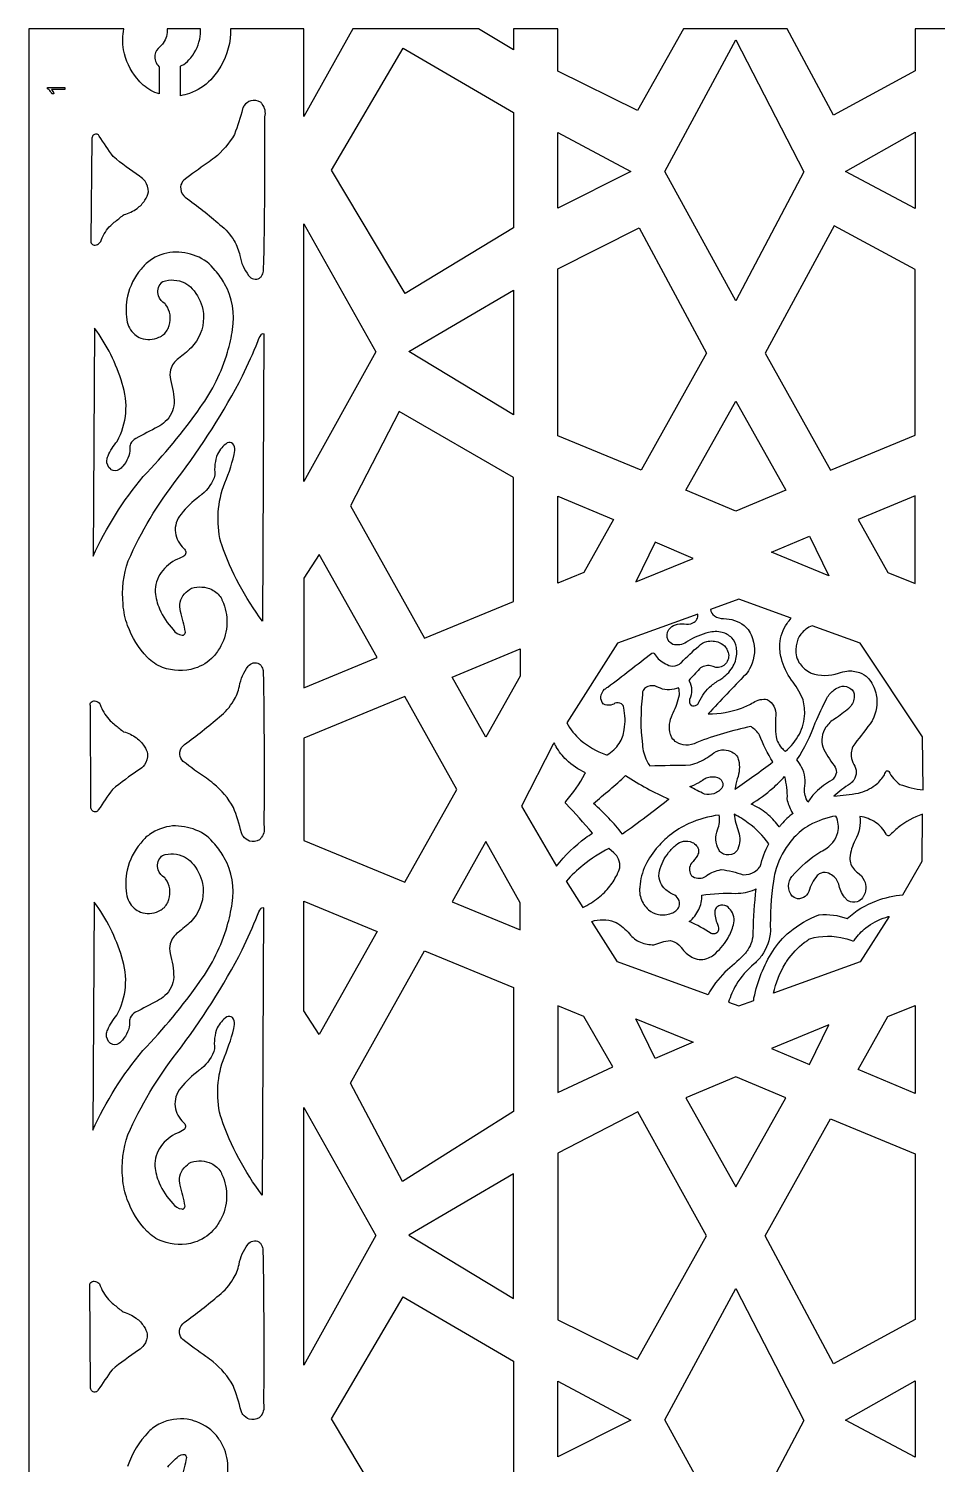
# Model space of a CAD drawing. Header units: millimetres. Extents: x -7831 to -6837, y 2323 to 4310.
# Drawn here: x -7829 to -7355, y 3562 to 4310 of the extents above; entities that cross this region are included whole.
import ezdxf

# ---------------------------------------------------------------- set-up
doc = ezdxf.new("R2010")
doc.units = ezdxf.units.MM
doc.layers.add('Default', color=70, linetype='Continuous')

msp = doc.modelspace()

# ---------------------------------------------------------------- linework, layer by layer
at = {"layer": 'Default'}
for points in [[(-7346.21, 4309.6), (-7367.06, 4309.6), (-7367.06, 4287.63), (-7409.6, 4264.51), (-7433.73, 4309.6), (-7487.84, 4309.6), (-7511.69, 4267.06), (-7553.21, 4287.44), (-7553.21, 4309.6), (-7576.36, 4309.6), (-7576.36, 4298.53), (-7594.6, 4309.6), (-7660.2, 4309.6), (-7685.57, 4263.94), (-7685.57, 4309.6), (-7723.89, 4309.6, -0.143785), (-7728.94, 4290.08, -0.04938), (-7734.15, 4283.02, -0.121712), (-7745.24, 4275.89, -0.038282), (-7750, 4274.67), (-7750, 4290.07, 0.011567), (-7749.36, 4290.36, 0.107898), (-7745.52, 4293.34, 0.13561), (-7739.93, 4304.16, 0.061227), (-7739.57, 4309.6), (-7756.84, 4309.6, -0.182525), (-7759.03, 4302.01, -0.044352), (-7760.64, 4300.21, 0.192156), (-7763.3, 4295.89, 0.238898), (-7761.15, 4289.94), (-7761, 4289.81), (-7761, 4275.6, -0.044041), (-7765.39, 4277.46, -0.115471), (-7772.62, 4283.79, -0.131023), (-7779.58, 4298.55, -0.09402), (-7779.49, 4309.6), (-7829.05, 4309.6), (-7829.05, 2721.61)], [(-7727.73, 3548.51, 0.239384), (-7728.39, 3572.26, 0.04839), (-7731.71, 3577.14, 0.130643), (-7743.12, 3584.23, 0.028784), (-7746.44, 3585.04, 0.139442), (-7760.4, 3582.84, 0.095322), (-7766.59, 3578.42, 0.110967), (-7777.51, 3560.46, 0.093081)], [(-7756.55, 3560.07, -0.060023), (-7750.99, 3565.76, -0.160321), (-7747.88, 3566.69, -0.249131), (-7746.86, 3565.1, -0.027786), (-7749.45, 3554.33, 0.246884)]]:
    msp.add_lwpolyline(points, format="xyb", dxfattribs=at)
for points in [[(-7497.47, 4235.28), (-7460.53, 4303.83), (-7425.03, 4235.01), (-7460.52, 4167.88)], [(-7576.36, 4265.91), (-7576.36, 4205.87), (-7632.77, 4171.71), (-7671.23, 4235.9), (-7633.96, 4299.5)], [(-7553.21, 4255.5), (-7515.29, 4235.16), (-7553.21, 4216.1)], [(-7367.06, 4255.73), (-7367.06, 4215.87), (-7403.3, 4235.12)], [(-7648.06, 4141.24), (-7685.57, 4073.72), (-7685.57, 4207.92)], [(-7553.21, 4184.41), (-7510.95, 4205.9), (-7475.71, 4140.58), (-7509.89, 4079.54), (-7553.21, 4097.54)], [(-7367.06, 4184.14), (-7409.24, 4206.96), (-7445.28, 4140.58), (-7411.11, 4079.54), (-7367.06, 4097.84)], [(-7576.36, 4173.38), (-7576.36, 4108.32), (-7630.91, 4141.43)], [(-7460.5, 4058.25), (-7486.61, 4069.08), (-7460.5, 4115.52), (-7434.38, 4069.08)], [(-7576.36, 4075.69), (-7636.02, 4110.09), (-7661.39, 4061.06), (-7622.72, 3992.09), (-7576.36, 4011.18)], [(-7553.21, 4020.73), (-7553.21, 4065.98), (-7524.24, 4053.91), (-7539.7, 4026.28)], [(-7367.06, 4066.28), (-7396.75, 4053.91), (-7381.3, 4026.28), (-7367.06, 4020.43)], [(-7502.49, 4042.06), (-7512.55, 4021.42), (-7482.67, 4033.62)], [(-7422.12, 4045.21), (-7412.06, 4024.56), (-7441.94, 4036.77)], [(-7685.57, 4023.35), (-7685.57, 3966.17), (-7647.45, 3981.88), (-7677.62, 4035.7)], [(-7572.9, 3972.3), (-7590.77, 3940.4), (-7608.36, 3971.78), (-7572.9, 3986.41)], [(-7685.57, 3913.23), (-7685.57, 3886.51), (-7633.09, 3864.88), (-7605.97, 3913.23), (-7633.09, 3961.57), (-7685.57, 3939.94)], [(-7572.9, 3854.15), (-7590.77, 3886.05), (-7608.36, 3854.67), (-7572.9, 3840.04)], [(-7685.57, 3797.79), (-7685.57, 3854.96), (-7647.45, 3839.25), (-7677.62, 3785.43)], [(-7576.36, 3809.95), (-7576.36, 3745.42), (-7634.24, 3708.97), (-7661.39, 3760.08), (-7622.72, 3829.04)], [(-7553.21, 3800.4), (-7553.21, 3755.23), (-7524.66, 3768.74), (-7539.69, 3794.85)], [(-7367.06, 3800.7), (-7367.06, 3754.85), (-7396.75, 3767.22), (-7381.3, 3794.85)], [(-7502.49, 3772.99), (-7512.55, 3793.63), (-7482.67, 3781.43)], [(-7422.12, 3769.84), (-7412.06, 3790.49), (-7441.94, 3778.29)], [(-7460.5, 3763.41), (-7486.61, 3752.57), (-7460.5, 3706.13), (-7434.38, 3752.57)], [(-7648.06, 3680.81), (-7685.57, 3613.29), (-7685.57, 3747.48)], [(-7553.21, 3723.65), (-7553.21, 3636.8), (-7511.69, 3616.41), (-7475.72, 3680.57), (-7511.51, 3745.25)], [(-7367.06, 3723.3), (-7367.06, 3636.98), (-7409.6, 3613.87), (-7445.28, 3680.55), (-7411.11, 3741.6)], [(-7576.36, 3712.95), (-7630.91, 3681), (-7576.36, 3647.88)], [(-7497.47, 3584.64), (-7460.53, 3653.19), (-7425.03, 3584.37), (-7460.52, 3517.24)], [(-7576.36, 3615.26), (-7576.36, 3555.22), (-7632.77, 3521.06), (-7671.23, 3585.25), (-7633.96, 3648.86)], [(-7553.21, 3604.85), (-7515.29, 3584.51), (-7553.21, 3565.45)], [(-7367.06, 3605.08), (-7367.06, 3565.22), (-7403.3, 3584.48)]]:
    msp.add_lwpolyline(points, close=True, dxfattribs=at)
for points in [[(-7810.22, 4279.01), (-7810.22, 4277.9), (-7817.23, 4277.9, -0.056628), (-7816.47, 4276.86, -0.043758), (-7815.9, 4275.7), (-7816.97, 4275.7, 0.072762), (-7818.02, 4277.32, 0.03479), (-7818.57, 4277.86, 0.06006), (-7819.22, 4278.3), (-7819.22, 4279.01)], [(-7713.36, 4272.04, 0.151459), (-7716.72, 4269.58, 0.092495), (-7717.6, 4267.79, -0.027378), (-7721.84, 4254.54, -0.09242), (-7732.28, 4242.28, -0.023599), (-7736.04, 4239.51, 0.015127), (-7748.14, 4230.73, 0.17634), (-7749.89, 4227.19, 0.212267), (-7748.22, 4222.58, 0.035437), (-7747.45, 4221.87, -0.020732), (-7729.36, 4207.49, -0.093753), (-7721.97, 4199.02, -0.080851), (-7719.01, 4191.39, 0.121886), (-7714.41, 4180.99, -0.006884), (-7713.95, 4180.41, 0.201651), (-7711, 4179.1, 0.194802), (-7708.16, 4180.08, 0.136924), (-7707.33, 4181.32, 0.123077), (-7706.59, 4183.88, 0.006777), (-7705.96, 4263.63, 0.23137), (-7707.3, 4270.28, 0.037033), (-7708.21, 4271.31, 0.2037)], [(-7794.43, 4196.82, 0.142557), (-7792.14, 4197.95, 0.165069), (-7791.16, 4199.68, -0.1063), (-7786.26, 4207.1, -0.033369), (-7783.78, 4209.22, -0.018953), (-7779.25, 4212.79, 0.092798), (-7772.58, 4215.96, 0.092692), (-7768.49, 4220.23, 0.089744), (-7766.66, 4224.58, 0.171542), (-7768.43, 4230.09, 0.085256), (-7771.26, 4232.7, -0.025663), (-7784.98, 4242.96, -0.012763), (-7792.28, 4253.68, 0.205966), (-7793.37, 4254.57, 0.23298), (-7795.16, 4254.28, 0.095952), (-7795.56, 4253.87, 0.165831), (-7796.14, 4252.19), (-7796.66, 4199.37, 0.297887), (-7796.19, 4197.51, 0.173017)], [(-7786.33, 4080.07, -0.23982), (-7788.33, 4084.62, -0.081535), (-7787.69, 4086.98, -0.082113), (-7782.93, 4094.59, 0.208904), (-7780.32, 4124.79, 0.086345), (-7794.71, 4153.57), (-7795.45, 4034.71, -0.068438), (-7769.37, 4076.21, 0.038835), (-7739.61, 4112.24, 0.086577), (-7725.42, 4141.05, 0.034656), (-7722.83, 4152.86, 0.173148), (-7726.92, 4176.7, 0.050923), (-7731.84, 4183.67, 0.132731), (-7741.69, 4191.11, 0.10578), (-7753.88, 4193.22, 0.12698), (-7765.83, 4188.82, 0.081014), (-7770.49, 4184.34, 0.120689), (-7777.58, 4170.18, 0.101401), (-7777.84, 4157.85, 0.203869), (-7773.82, 4150.34, 0.066104), (-7770.58, 4148.37, 0.191409), (-7761.2, 4148.81, 0.160556), (-7756.83, 4152.56, 0.089501), (-7755.89, 4154.99, 0.248224), (-7757.5, 4165.64, 0.015041), (-7758, 4166.28, -0.179504), (-7761.41, 4170.36, -0.262577), (-7760.01, 4177.04, -0.03561), (-7759.14, 4177.9, -0.196462), (-7747.68, 4177.12, -0.10821), (-7743.86, 4174.11, -0.135682), (-7738.31, 4163.29, -0.195198), (-7741.65, 4146.83, -0.042417), (-7744.43, 4143.33, -0.040002), (-7751.05, 4137.8, 0.162701), (-7755.08, 4131.85, 0.129979), (-7755.15, 4126.75, -0.063831), (-7753.26, 4114.4, -0.190328), (-7757.9, 4104.85, -0.062705), (-7761.71, 4102.14, 0.006267), (-7773.15, 4096.12, 0.189105), (-7775.97, 4093.22, 0.136594), (-7776.28, 4090.84, -0.17825), (-7780.04, 4081.6, -0.036711), (-7781.9, 4079.84, -0.322063), (-7786.04, 4079.82, -0.011215)], [(-7730.64, 4087.99, 0.124595), (-7731.98, 4077.13, -0.154489), (-7738.79, 4066.92, -0.018679), (-7740.21, 4065.86, 0.054769), (-7749.65, 4056.72, 0.210945), (-7752.58, 4047, 0.165536), (-7748.21, 4038.73, -0.433271), (-7747.76, 4035.06, -0.077861), (-7751.54, 4033.23, 0.127318), (-7759.98, 4026.27, 0.172549), (-7763.12, 4015.94, 0.076186), (-7760.88, 4007.29, 0.089549), (-7753.75, 3996.47, 0.222763), (-7748.99, 3993.65, 0.019237), (-7748.41, 3993.62, 0.249398), (-7747.38, 3995.2, 0.027776), (-7749.93, 4005.98, -0.247093), (-7747.9, 4015.06, -0.089839), (-7744.13, 4018.08, -0.189544), (-7733.6, 4017.3, -0.159487), (-7728.8, 4012.99, -0.042176), (-7728.18, 4011.67, -0.239334), (-7728.92, 3987.96, -0.052395), (-7732.82, 3982.43, -0.131715), (-7742.5, 3976.31, -0.1697), (-7759.32, 3976.82, -0.119156), (-7767.16, 3982, -0.105267), (-7777.49, 3998.6, -0.067928), (-7779.87, 4009.66, -0.109576), (-7777.13, 4032.31, -0.062275), (-7751.65, 4074.98, 0.041735), (-7717.55, 4128.77, 0.014891), (-7709.62, 4146.7, -0.086617), (-7707.9, 4150.05, -0.424926), (-7706.44, 4150.59), (-7707.25, 4000.93, -0.07631), (-7728.47, 4040.73), (-7728.95, 4042.12, -0.152063), (-7726.89, 4072.92, 0.051417), (-7721.54, 4089.84, 0.189517), (-7722.72, 4093.34, 0.346809), (-7725.56, 4093.75, 0.126453)], [(-7458.97, 4012.38), (-7473.77, 4007.01, 0.19508), (-7471.68, 4003.67, 0.16747), (-7466.86, 4002.21, -0.078476), (-7461.14, 4001.28, -0.089572), (-7456.15, 3998.59, -0.077672), (-7453.49, 3995.68, -0.059857), (-7451.73, 3991.85, -0.192087), (-7452.75, 3977.22, -0.053947), (-7455.35, 3973.06, 0.007627), (-7474.84, 3952.58, 0.091523), (-7457.51, 3955.63, 0.039067), (-7451.33, 3958.49, -0.19928), (-7444.08, 3960.03, -0.132534), (-7440.62, 3956.55, -0.170128), (-7439.72, 3951.76, 0.042642), (-7439.51, 3940.65, 0.144954), (-7436.24, 3934.45, 0.03572), (-7434.68, 3933.06, 0.099195), (-7427.38, 3942.03, 0.115151), (-7424.58, 3952.69, 0.0854), (-7425.75, 3960.8, 0.054033), (-7431.48, 3970.22, -0.099441), (-7436.75, 3981.46, -0.065629), (-7437.59, 3989.06, -0.133272), (-7433.81, 3999.74, -0.035151), (-7431.64, 4002.46)], [(-7548.59, 3947.93, 0.09051), (-7541.37, 3938.88, 0.092172), (-7528.39, 3931.45, 0.005248), (-7527.52, 3931.15, 0.107025), (-7521.29, 3937.18, 0.116427), (-7518.66, 3944.32, 0.101613), (-7518.94, 3955.78, 0.252538), (-7520.13, 3957.81, 0.236531), (-7523.49, 3958.11, -0.272856), (-7529.26, 3957.58, -0.01517), (-7529.53, 3957.72, -0.194652), (-7530.83, 3961.47, -0.188634), (-7528.89, 3965.37, -0.066042), (-7527.21, 3966.53, 0.003928), (-7504.32, 3984.23, -0.328474), (-7503.21, 3984.21, -0.049883), (-7503.1, 3984.12, 0.126811), (-7498.09, 3979.14, 0.056784), (-7494.49, 3977.54, 0.159339), (-7489.93, 3978.56, 0.054304), (-7488.87, 3979.36, -0.027099), (-7479.84, 3987.91, -0.13119), (-7475.68, 3990.23, -0.163975), (-7469.14, 3989.77, -0.139206), (-7465.74, 3987.19, -0.08282), (-7464.81, 3985.4, -0.276828), (-7465.36, 3979.24, -0.069226), (-7466.83, 3977.72, -0.239954), (-7472.25, 3977.18, 0.223526), (-7478.15, 3976.98, 0.076758), (-7479.5, 3976, -0.004872), (-7484.94, 3970.01, -0.247573), (-7484.58, 3960.08, 0.257412), (-7483.85, 3956.94, 0.229426), (-7480.79, 3957.27, 0.204843), (-7479.74, 3958.68, -0.110233), (-7473.2, 3967.33, -0.050306), (-7468.23, 3970.75, 0.110679), (-7462.31, 3976.76, 0.121619), (-7460.02, 3983.76, 0.058938), (-7460.17, 3987.22, 0.176026), (-7462.58, 3992.18, 0.127657), (-7467.67, 3995.01, 0.132981), (-7474.73, 3994.94, 0.07476), (-7485.58, 3990.42, 0.048821), (-7486.23, 3989.98, -0.214489), (-7493.4, 3988.76, -0.133084), (-7495.7, 3991.05, -0.287175), (-7495.44, 3996.49, -0.149904), (-7491.95, 3999.06, -0.12562), (-7487.41, 3999.46, 0.176469), (-7482.83, 3999.98, 0.149084), (-7480.77, 4001.89, 0.195203), (-7480.38, 4004.61), (-7522.2, 3989.43)], [(-7362.87, 3912.92), (-7363.21, 3940.64), (-7395.73, 3989.43), (-7420.74, 3998.5, 0.127014), (-7426.6, 3994.05, 0.1354), (-7428.9, 3988.68, 0.029871), (-7428.99, 3987.45, 0.186709), (-7427.57, 3979.41, 0.123865), (-7422.15, 3974.3, 0.014567), (-7421.25, 3973.83, 0.163555), (-7406.91, 3973.8, -0.071888), (-7402.6, 3974.89, -0.11477), (-7396.01, 3974.07, -0.113942), (-7391.56, 3971.27, -0.055961), (-7390.77, 3970.32, -0.108081), (-7387.27, 3962.45, -0.174679), (-7389.34, 3949.25), (-7389.47, 3949.01, -0.020953), (-7398.53, 3937.01, 0.183392), (-7400.39, 3930.49, 0.112348), (-7398.99, 3926.25, -0.314743), (-7399.01, 3918.12, -0.075853), (-7400.91, 3916.14, 0.039296), (-7409.35, 3909.74, 0.02405), (-7396.61, 3911.31, 0.106076), (-7387.84, 3915.4, 0.095159), (-7383.38, 3920.35, 0.039728), (-7382.28, 3922.54, -0.498617), (-7380.87, 3922.71, -0.066773), (-7380.77, 3922.57, 0.111986), (-7375.02, 3915.86, 0.056208)], [(-7713.92, 3886.31, -0.151381), (-7717.27, 3888.8, -0.092035), (-7718.14, 3890.6, 0.027343), (-7722.33, 3903.86, 0.092305), (-7732.73, 3916.2, 0.023458), (-7736.47, 3918.99, -0.015094), (-7748.53, 3927.84, -0.176601), (-7750.27, 3931.39, -0.212227), (-7748.58, 3935.99, -0.035784), (-7747.8, 3936.7, 0.020778), (-7729.65, 3950.97, 0.093782), (-7722.24, 3959.39, 0.08111), (-7719.24, 3967, -0.121988), (-7714.6, 3977.36), (-7714.14, 3977.95, -0.20112), (-7711.16, 3979.24, -0.195283), (-7708.33, 3978.24, -0.137014), (-7707.52, 3977, -0.122783), (-7706.79, 3974.43, -0.006777), (-7706.48, 3894.68, -0.215809), (-7707.68, 3888.29, -0.045105), (-7708.78, 3887, -0.202346)], [(-7505.28, 3925.55, -0.002135), (-7484.16, 3925.96, 0.077002), (-7475.2, 3929.92, 0.035167), (-7472.02, 3932.29, -0.154528), (-7466.49, 3933.81, -0.111758), (-7462.51, 3932.76, -0.11532), (-7460.04, 3930.66, -0.112924), (-7459.06, 3928.43, -0.144638), (-7459.75, 3918.71, 0.024127), (-7460.93, 3913.33, 0.008608), (-7441.24, 3927.51, -0.040978), (-7448.16, 3941.52, 0.113066), (-7452.35, 3945.74), (-7452.68, 3945.95, 0.043721), (-7480.78, 3937.68, -0.146484), (-7486.62, 3936.29, -0.126722), (-7491.38, 3937.76, -0.115703), (-7493.76, 3940.12, -0.076329), (-7494.51, 3941.86, -0.182459), (-7493.54, 3952.36, -0.01363), (-7493.13, 3953.14, 0.06135), (-7489.92, 3962.46, 0.078937), (-7490.3, 3966.19, -0.194449), (-7499.84, 3965.9, -0.04326), (-7501.59, 3966.73, 0.205915), (-7506.41, 3966.82, 0.140373), (-7508.5, 3965.25, 0.195108), (-7509.17, 3962.79, -0.092335), (-7509.15, 3962.46, 0.060766), (-7509.21, 3936.63, 0.090993), (-7506.94, 3928.06), (-7506.94, 3928.06, 0.070578)], [(-7428.64, 3928.58, 0.054461), (-7419.06, 3947.95, -0.017492), (-7413.01, 3960.79, -0.114641), (-7409.23, 3965.07, -0.05514), (-7406.25, 3966.73, -0.17228), (-7401.72, 3966.38, -0.141552), (-7399.48, 3964.59, -0.143453), (-7398.77, 3962.54, -0.176318), (-7400.58, 3956.63, -0.038721), (-7401.67, 3955.39, -0.044167), (-7408.97, 3949.99, 0.103105), (-7413.53, 3945.6, 0.115426), (-7415.54, 3940.44, 0.109346), (-7415.15, 3935.39, 0.066387), (-7409.22, 3925.68, -0.194471), (-7408.1, 3922.06, -0.172996), (-7409.82, 3918.61, -0.03215), (-7410.49, 3918.03, 0.072407), (-7418.77, 3911.82, 0.049184), (-7422.59, 3907.14), (-7422.59, 3907.14), (-7422.94, 3906.6, -0.143735), (-7424.73, 3913.7, 0.171015), (-7426.19, 3924.88, 0.056368)], [(-7794.68, 3959.37, -0.143033), (-7792.41, 3958.25, -0.168616), (-7791.43, 3956.49, 0.106169), (-7786.55, 3949.03, 0.03321), (-7784.09, 3946.9, 0.018911), (-7779.57, 3943.3, -0.092346), (-7772.89, 3940.05, -0.092563), (-7768.8, 3935.71, -0.08087), (-7767.07, 3931.72, -0.180241), (-7768.78, 3925.99, -0.087678), (-7771.67, 3923.34, 0.025719), (-7785.43, 3913.16, 0.01279), (-7792.77, 3902.49, -0.204791), (-7793.88, 3901.62, -0.232363), (-7795.66, 3901.92, -0.10177), (-7796.07, 3902.36, -0.162605), (-7796.62, 3904.01), (-7796.93, 3956.83, -0.297064), (-7796.44, 3958.69, -0.17116)], [(-7555.19, 3937.54), (-7555.71, 3936.72), (-7572.22, 3904.49), (-7553.9, 3873.28, -0.066448), (-7538.76, 3888.02, -0.012452), (-7535.24, 3890.5, 0.009925), (-7549, 3905.73, -0.426734), (-7549.07, 3906.99, 0.063183), (-7539.14, 3921.32), (-7538.85, 3921.87, -0.083032), (-7548.76, 3928.59, -0.074099), (-7554.13, 3935.46, -0.008606), (-7554.58, 3936.3), (-7554.58, 3936.3, -0.010745)], [(-7495.39, 3908.12, -0.015325), (-7519.49, 3889.94, 0.04614), (-7534.65, 3905.84, 0.005713), (-7517.92, 3920.38, 0.038778)], [(-7484.47, 3914.73, 0.056032), (-7479.65, 3916.85, 0.026077), (-7477.78, 3918.08, -0.089763), (-7475.2, 3919.41, -0.142972), (-7470.05, 3919.48, -0.092105), (-7468.49, 3918.48, -0.099451), (-7467.57, 3917.18, -0.119693), (-7467.27, 3915.58, -0.127724), (-7467.85, 3913.82, -0.101204), (-7469.21, 3912.49, -0.011997), (-7469.42, 3912.36, -0.091853), (-7471.93, 3911, -0.139023), (-7476.83, 3910.8, -0.021157)], [(-7437.87, 3893.65, 0.063322), (-7443.44, 3899.82, 0.062592), (-7451.56, 3905.12, 0.006513), (-7452.54, 3905.57, 0.044628), (-7441.17, 3913.93, 0.029466), (-7435.16, 3919.9, -0.070702), (-7433.82, 3908.33, 0.097695), (-7431.39, 3901.77, 0.016156), (-7430.69, 3900.71, 0.052325), (-7436.7, 3895.07, 0.011501), (-7437.78, 3893.76), (-7437.78, 3893.76)], [(-7443.36, 3884.93, 0.079428), (-7453.98, 3895.7, 0.039692), (-7461.43, 3900.31, 0.045698), (-7459.15, 3891.13, -0.192011), (-7459.51, 3882.14, -0.172482), (-7461.43, 3879.89, -0.233463), (-7466.9, 3879.54, -0.12796), (-7468.85, 3880.94, -0.052854), (-7469.43, 3881.87, -0.222612), (-7469.98, 3892.22, 0.130982), (-7469.17, 3899.86, 0.074639), (-7484.98, 3895.39, 0.062845), (-7495.11, 3889.2, 0.04811), (-7500.98, 3883.47, 0.080479), (-7507.59, 3873.73, 0.090981), (-7510.55, 3862.47, 0.023035), (-7510.64, 3860.21, 0.142702), (-7508.37, 3853.24, 0.058126), (-7505.98, 3850.47, 0.123644), (-7500.88, 3848.08, 0.141226), (-7494.01, 3848.68, 0.061925), (-7491.71, 3849.9, 0.138631), (-7490.05, 3852.22, 0.227409), (-7490.52, 3856.28, 0.132195), (-7493.11, 3858.54, -0.112938), (-7497.96, 3861.95, -0.107769), (-7500.13, 3865.73, -0.140181), (-7500.26, 3870.77, -0.107782), (-7495.51, 3880.28, -0.048259), (-7491.55, 3884.33, -0.1454), (-7487.81, 3886.19, -0.146635), (-7483.24, 3885.64, -0.121355), (-7480.91, 3883.86, -0.152357), (-7479.91, 3881.39, -0.15249), (-7480.55, 3878.78, -0.060779), (-7483.66, 3874.71, 0.292954), (-7483.94, 3868.85, 0.027748), (-7483.57, 3868.27), (-7483.57, 3868.27, 0.147823), (-7480.29, 3866.95, 0.138653), (-7476.94, 3867.53, 0.054353), (-7475.75, 3868.29, -0.113621), (-7468.1, 3871.42, -0.056422), (-7456.63, 3868.73, 0.13259), (-7450.8, 3870.25, 0.104367), (-7448.1, 3872.63, 0.017306), (-7447.79, 3873.07, -0.051473)], [(-7373.51, 3858.35), (-7363.31, 3875.87), (-7363.24, 3900.31, 0.084081), (-7375.86, 3893.34, 0.041059), (-7380.32, 3889.15, -0.326846), (-7381.84, 3889.38, -0.176192), (-7382.08, 3889.89, 0.130777), (-7387.71, 3896.06, 0.100478), (-7395.8, 3899.18, -0.161189), (-7398.25, 3886.81, 0.093652), (-7401.12, 3877.53, 0.193763), (-7398.68, 3871.35, 0.047271), (-7397.11, 3869.97, -0.132053), (-7393.56, 3865.82, -0.25175), (-7394.05, 3857.3, 0.036618), (-7394.41, 3856.7, -0.175307), (-7397.21, 3854.65, -0.209743), (-7401.91, 3855.17, -0.093969), (-7403.21, 3856.29, -0.137177), (-7406.65, 3863.04, 0.181567), (-7409.9, 3868.18, 0.075146), (-7412.94, 3869.83, 0.205978), (-7417.04, 3869.17, 0.083185), (-7418.02, 3868.29, 0.115694), (-7422.47, 3859.98, -0.184352), (-7425.26, 3856.91, -0.074316), (-7427.39, 3856.2, -0.178575), (-7430.8, 3857.35), (-7430.98, 3857.49, -0.182103), (-7432.96, 3862.91, -0.154472), (-7431.23, 3867.85, -0.078424), (-7416.25, 3880.8, 0.117653), (-7409.96, 3885.59, 0.109198), (-7407.36, 3890.68, 0.180437), (-7408.34, 3899.35, 0.090352), (-7422.08, 3894.55, 0.07832), (-7430.2, 3888.13, 0.039316), (-7433, 3884.56, 0.096899), (-7440, 3870.1, 0.030619), (-7440.93, 3865.4, 0.039134), (-7442.5, 3839.46, -0.14048), (-7447.01, 3826.67, -0.050099), (-7450.85, 3822.26, 0.089343), (-7460.38, 3811.37, 0.070856), (-7464.23, 3802.3), (-7458.97, 3800.41), (-7451.13, 3803.25, -0.083565), (-7451.02, 3804.63, -0.090015), (-7441.24, 3828.96, -0.076905), (-7432.42, 3839.03, -0.081591), (-7417.21, 3847.83, -0.062986), (-7416.99, 3847.88, -0.112581), (-7402.53, 3845.94, -0.093635), (-7387.11, 3855.19, -0.062576)], [(-7786.51, 3781, -0.23982), (-7788.51, 3785.56, -0.081535), (-7787.86, 3787.92, -0.082113), (-7783.11, 3795.52, 0.208904), (-7780.49, 3825.73, 0.086345), (-7794.89, 3854.51), (-7795.63, 3735.65, -0.068438), (-7769.55, 3777.15, 0.038835), (-7739.79, 3813.17, 0.086577), (-7725.6, 3841.99, 0.034656), (-7723.01, 3853.8, 0.173148), (-7727.09, 3877.63, 0.050923), (-7732.02, 3884.6, 0.132731), (-7741.87, 3892.05, 0.10578), (-7754.06, 3894.16, 0.12698), (-7766.01, 3889.75, 0.081014), (-7770.67, 3885.28, 0.120689), (-7777.75, 3871.12, 0.101401), (-7778.02, 3858.78, 0.203869), (-7774, 3851.28, 0.066104), (-7770.76, 3849.31, 0.191409), (-7761.38, 3849.75, 0.160556), (-7757.01, 3853.5, 0.089501), (-7756.07, 3855.92, 0.248224), (-7757.68, 3866.58, 0.015041), (-7758.18, 3867.21, -0.179504), (-7761.59, 3871.29, -0.262577), (-7760.19, 3877.98, -0.03561), (-7759.32, 3878.84, -0.196462), (-7747.86, 3878.05, -0.10821), (-7744.04, 3875.04, -0.135682), (-7738.49, 3864.22, -0.195198), (-7741.83, 3847.76, -0.042417), (-7744.61, 3844.26, -0.040002), (-7751.23, 3838.74, 0.162701), (-7755.26, 3832.79, 0.129979), (-7755.33, 3827.69, -0.063831), (-7753.44, 3815.33, -0.190328), (-7758.08, 3805.79, -0.062705), (-7761.89, 3803.08, 0.006267), (-7773.33, 3797.06, 0.189105), (-7776.15, 3794.15, 0.136594), (-7776.46, 3791.78, -0.17825), (-7780.22, 3782.53, -0.036711), (-7782.08, 3780.77, -0.322063), (-7786.22, 3780.76, -0.011215)], [(-7548.89, 3865.33), (-7540.24, 3851.73, 0.056505), (-7532.2, 3856.73, 0.058232), (-7526.18, 3862.74, 0.061543), (-7522.17, 3869.31), (-7522.11, 3869.45, 0.132267), (-7520.92, 3873.46, 0.143243), (-7522.17, 3877.95, 0.070961), (-7524.01, 3880.14), (-7526.62, 3882.51, 0.04947), (-7540.08, 3873.73, 0.04211), (-7548.83, 3865.4)], [(-7478.28, 3858.05, -0.055124), (-7460.47, 3859.03, 0.101839), (-7450.58, 3861.1), (-7450.03, 3861.35, 0.025779), (-7451.56, 3838.84, -0.151711), (-7454.31, 3829.54, -0.026385), (-7455.48, 3827.97), (-7455.48, 3827.97, -0.035364), (-7464.82, 3819.28, 0.070041), (-7474.13, 3807.7, 0.00854), (-7474.98, 3806.21), (-7522.2, 3823.36), (-7535.61, 3844.47, -0.15564), (-7523.86, 3844.29, -0.014508), (-7522.88, 3843.93, -0.07806), (-7515.91, 3837.96, 0.130141), (-7510.12, 3833.58, 0.100688), (-7503.19, 3832.27, -0.056939), (-7494.74, 3834.49, -0.12602), (-7490.26, 3832.26, -0.061171), (-7488.93, 3830.79, 0.110861), (-7483.39, 3825.77, 0.010849), (-7482.66, 3825.37, 0.19079), (-7474.69, 3825.39, 0.0862), (-7471.96, 3827.07, 0.084595), (-7464.95, 3835.09, 0.066784), (-7462.03, 3841.7, 0.246326), (-7462.82, 3849.8, 0.077649), (-7465.14, 3852.35, 0.232992), (-7469.36, 3852.53, 0.172198), (-7471.09, 3851, 0.107941), (-7471.42, 3849.9, 0.119899), (-7470, 3842.96, -0.230232), (-7469.92, 3839.01, -0.228074), (-7472.14, 3837.92, -0.103625), (-7473.36, 3838.15, 0.046703), (-7484.77, 3844.34, 0.113443), (-7479.75, 3850.6, 0.129186)], [(-7730.82, 3788.93, 0.124595), (-7732.15, 3778.06, -0.154489), (-7738.97, 3767.85, -0.018679), (-7740.39, 3766.79, 0.054769), (-7749.83, 3757.65, 0.210945), (-7752.75, 3747.94, 0.165536), (-7748.38, 3739.67, -0.433271), (-7747.94, 3736, -0.077861), (-7751.71, 3734.17, 0.127318), (-7760.16, 3727.21, 0.172549), (-7763.29, 3716.88, 0.076186), (-7761.06, 3708.22, 0.089549), (-7753.93, 3697.41, 0.222763), (-7749.17, 3694.59, 0.019237), (-7748.59, 3694.55, 0.249398), (-7747.56, 3696.13, 0.027776), (-7750.1, 3706.92, -0.247093), (-7748.08, 3716, -0.089839), (-7744.31, 3719.02, -0.189544), (-7733.78, 3718.23, -0.159487), (-7728.98, 3713.93, -0.042176), (-7728.36, 3712.61, -0.239334), (-7729.1, 3688.9, -0.052395), (-7733, 3683.36, -0.131715), (-7742.68, 3677.24, -0.1697), (-7759.5, 3677.75, -0.119156), (-7767.33, 3682.94, -0.105267), (-7777.67, 3699.53, -0.067928), (-7780.05, 3710.6, -0.109576), (-7777.31, 3733.25, -0.062275), (-7751.83, 3775.91, 0.041735), (-7717.73, 3829.7, 0.014891), (-7709.79, 3847.63, -0.086617), (-7708.08, 3850.99, -0.424926), (-7706.62, 3851.52), (-7707.43, 3701.87, -0.07631), (-7728.65, 3741.66), (-7729.13, 3743.05, -0.152063), (-7727.07, 3773.86, 0.051417), (-7721.72, 3790.78, 0.189517), (-7722.9, 3794.28, 0.346809), (-7725.74, 3794.68, 0.126453)], [(-7398.57, 3834.77, -0.079125), (-7392.73, 3841.12, -0.086379), (-7382.39, 3846.56, -0.012466), (-7380.64, 3847.07), (-7395.74, 3823.36), (-7440.85, 3807, -0.084138), (-7434.77, 3822.38, -0.010113), (-7433.63, 3824.18), (-7433.63, 3824.18, -0.075572), (-7424.79, 3833.38, -0.011976), (-7423, 3834.69), (-7423, 3834.69, -0.071711), (-7421.95, 3835.43, -0.134428), (-7403.52, 3835.59, -0.031088), (-7399.69, 3834.33, 0.259612), (-7398.75, 3834.53, 0.109747)], [(-7714.1, 3585.05, -0.151381), (-7717.45, 3587.53, -0.092035), (-7718.32, 3589.33, 0.027343), (-7722.5, 3602.6, 0.092305), (-7732.91, 3614.94, 0.023458), (-7736.65, 3617.72, -0.015094), (-7748.7, 3626.58, -0.176601), (-7750.44, 3630.12, -0.212227), (-7748.76, 3634.73, -0.035784), (-7747.98, 3635.43, 0.020778), (-7729.83, 3649.7, 0.093782), (-7722.41, 3658.12, 0.08111), (-7719.41, 3665.74, -0.121988), (-7714.78, 3676.1), (-7714.31, 3676.69, -0.20112), (-7711.34, 3677.98, -0.195283), (-7708.51, 3676.97, -0.137014), (-7707.7, 3675.73, -0.122783), (-7706.97, 3673.16, -0.006777), (-7706.66, 3593.41, -0.215809), (-7707.86, 3587.03, -0.045105), (-7708.96, 3585.73, -0.202346)], [(-7794.86, 3657, -0.143033), (-7792.58, 3655.88, -0.168616), (-7791.61, 3654.12, 0.106169), (-7786.73, 3646.66, 0.03321), (-7784.27, 3644.53, 0.018911), (-7779.75, 3640.94, -0.092346), (-7773.07, 3637.69, -0.092563), (-7768.98, 3633.35, -0.08087), (-7767.24, 3629.35, -0.180241), (-7768.96, 3623.63, -0.087678), (-7771.84, 3620.97, 0.025719), (-7785.6, 3610.8, 0.01279), (-7792.94, 3600.13, -0.204791), (-7794.05, 3599.25, -0.232363), (-7795.84, 3599.56, -0.10177), (-7796.25, 3600, -0.162605), (-7796.8, 3601.64), (-7797.11, 3654.47, -0.297064), (-7796.61, 3656.33, -0.17116)]]:
    msp.add_lwpolyline(points, format="xyb", close=True, dxfattribs=at)

doc.saveas('drawing.dxf')
